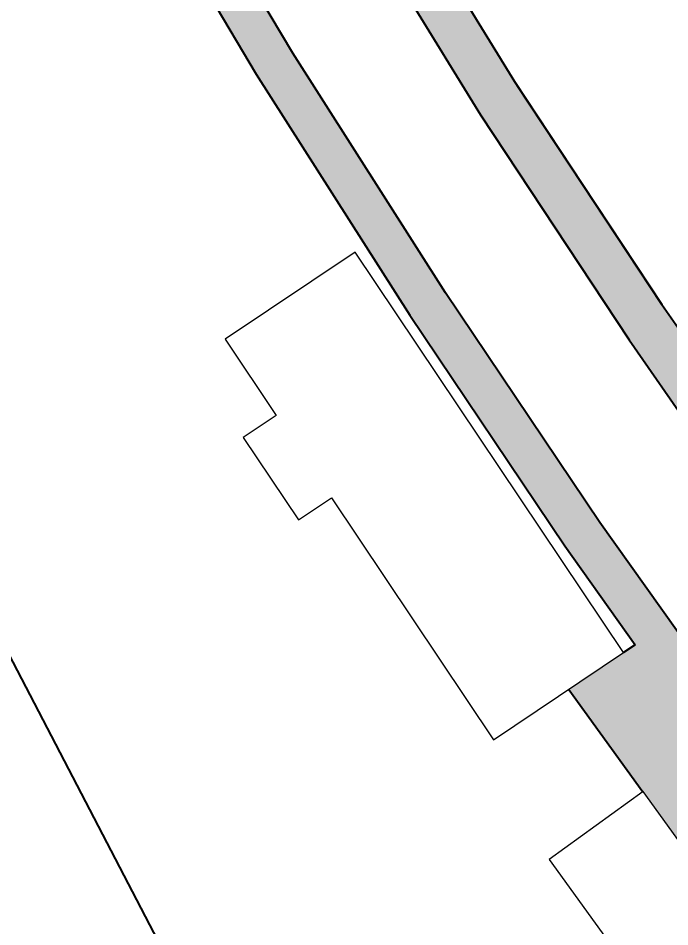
# Model space of a CAD drawing. Header units: metres. Extents: x 286532 to 329498, y 7396783 to 7466136.
# Drawn here: x 320370.2 to 320409.8, y 7410276.4 to 7410331.5 of the extents above; entities that cross this region are included whole.
import ezdxf

# ---------------------------------------------------------------- set-up
doc = ezdxf.new("R2010")
doc.units = ezdxf.units.M
doc.header["$LTSCALE"] = 10
doc.layers.get('0').update_dxf_attribs({"color": 255})
for name, color, linetype, lineweight in [('_  ARQ-AUX-001', 1, 'Continuous', 5), ('_AUX-PLATAFORMA COTAS', 1, 'Continuous', 25), ('_AUX-PLATAFORMA EXISTENTE', 252, 'Continuous', 25), ('ARQ-AUX-001', 1, 'Continuous', 5)]:
    doc.layers.add(name, color=color, linetype=linetype, lineweight=lineweight)
doc.styles.get("Standard").update_dxf_attribs({"font": 'arial.ttf'})
doc.dimstyles.new('ISO-25', dxfattribs={"dimtxt": 2.5, "dimasz": 2.5, "dimexe": 1.25, "dimexo": 0.625, "dimtad": 1, "dimtxsty": 'Standard', "dimcen": 2.5, "dimadec": 0, "dimazin": 0, "dimtfac": 1, "dimtmove": 0, "dimatfit": 3, "dimfxl": 1, "dimarcsym": 0})

# ---------------------------------------------------------------- blocks, each defined once
blk = doc.blocks.new('estação_perus')
at = {"layer": '_AUX-PLATAFORMA EXISTENTE', "true_color": 0xa1a1a1}
for points in [[(-50.602, 166.706), (-53.344, 166.154), (-47.854, 148.223), (-42.138, 131.958), (-36.161, 115.924), (-30.418, 101.505), (-24.058, 87.36), (-16.81, 71.822), (-9.221, 56.574), (-1.548, 42.377), (6.943, 27.569), (15.514, 13.611), (24.533, -0.032), (33.802, -13.424), (42.93, -25.948), (57.454, -44.507), (59.527, -42.885), (47.32, -27.286), (51.392, -24.345), (49.87, -22.237), (45.717, -25.237), (44.935, -24.229), (39.871, -17.049), (41.949, -15.548), (46.379, -21.674), (48.406, -20.21), (41.666, -10.879), (37.554, -13.842), (26.22, 2.555), (17.578, 15.629), (9.115, 29.411), (0.705, 44.077), (-6.991, 58.319), (-14.525, 73.472), (-21.804, 89.108), (-27.885, 102.634), (-33.555, 116.872), (-39.49, 132.793), (-45.147, 148.89), (-50.591, 166.67)], [(-60.092, 161.681), (-61.418, 161.319), (-56.7, 143.868), (-51.182, 126.969), (-45.219, 110.936), (-38.29, 94.067), (-30.653, 77.112), (-23.269, 61.646), (-15.004, 45.463), (-6.444, 30.138), (2.036, 15.864), (11.308, 1.305), (20.674, -12.611), (24.888, -18.547), (20.854, -21.252), (25.346, -27.471), (25.38, -27.446), (29.84, -33.621), (31.829, -32.184), (27.523, -26.223), (29.584, -24.735), (35.353, -32.722), (31.304, -35.647), (33.753, -39.039), (37.803, -36.114), (39.026, -37.798), (48.985, -50.83), (51.025, -49.295), (42.675, -38.369), (32.163, -24.381), (22.689, -11.035), (13.375, 2.809), (3.961, 17.618), (-4.535, 31.954), (-12.811, 46.788), (-20.912, 62.67), (-28.534, 78.643), (-35.865, 94.944), (-42.774, 111.769), (-48.917, 128.315), (-54.569, 144.227), (-60.015, 161.436)]]:
    blk.add_hatch(color=253, dxfattribs=at).paths.add_polyline_path(points, flags=0)
at = {"layer": '_  ARQ-AUX-001'}
for points in [[(7.891, 5.29), (0, 0), (3.1, -4.623), (1.106, -5.96), (4.461, -10.963), (6.454, -9.627), (16.297, -24.307), (24.188, -19.017)], [(25.38, -27.446), (19.663, -31.576), (28.036, -43.168), (33.753, -39.039)]]:
    blk.add_lwpolyline(points, close=True, dxfattribs=at)
at = {"layer": '_AUX-PLATAFORMA EXISTENTE', "color": 1}
for p, q in [((4.112, 17.364), (-4.361, 31.643)), ((-6.625, 30.444), (1.894, 16.088)), ((17.578, 15.629), (9.115, 29.411)), ((6.943, 27.569), (15.504, 13.626)), ((13.375, 2.809), (4.112, 17.364)), ((1.894, 16.088), (11.205, 1.459)), ((26.517, 2.105), (17.578, 15.629)), ((17.711, 15.427), (26.517, 2.105)), ((15.504, 13.626), (24.533, -0.032)), ((22.744, -11.116), (13.375, 2.809)), ((26.517, 2.105), (37.558, -13.846)), ((11.205, 1.459), (20.617, -12.532)), ((24.533, -0.032), (33.802, -13.424)), ((32.163, -24.381), (22.744, -11.116)), ((20.617, -12.532), (24.888, -18.547)), ((24.888, -18.547), (24.188, -19.017)), ((20.854, -21.252), (25.346, -27.471))]:
    blk.add_line(p, q, dxfattribs=at)
at = {"layer": 'ARQ-AUX-001'}
blk.add_line((37.558, -13.846), (26.517, 2.105), dxfattribs=at)
blk = doc.blocks.new('_ArchTick')
at = {"color": 0, "linetype": 'ByBlock', "const_width": 0.15}
blk.add_lwpolyline([(-0.5, -0.5), (0.5, 0.5)], dxfattribs=at)
blk = doc.blocks.new('*D133')
at = {"layer": '_AUX-PLATAFORMA COTAS', "color": 0, "lineweight": -2, "ltscale": 0.05, "transparency": 16777216}
for p, q in [((320315.752, 7410469.742), (320284.598, 7410453.51)), ((320395.678, 7410243.017), (320285.706, 7410454.087)), ((320425.724, 7410258.671), (320394.569, 7410242.439))]:
    blk.add_line(p, q, dxfattribs=at)
at = {"layer": 'Defpoints', "color": 0, "ltscale": 0.05, "transparency": 16777216}
for p in [(320320.187, 7410472.052), (320285.706, 7410454.087), (320430.158, 7410260.982)]:
    blk.add_point(p, dxfattribs=at)
at = {"layer": '_AUX-PLATAFORMA COTAS', "color": 0, "lineweight": -2, "ltscale": 0.05, "transparency": 16777216, "xscale": 2.5, "yscale": 2.5, "zscale": 2.5}
for p, rotation in [((320285.706, 7410454.087), 117.5203257607613), ((320395.678, 7410243.017), 297.5203257607613)]:
    blk.add_blockref('_ArchTick', p, dxfattribs=dict(at, rotation=rotation))
at = {"layer": '_AUX-PLATAFORMA COTAS', "color": 0, "ltscale": 0.05, "transparency": 16777216, "insert": (320337.549, 7410346.915), "char_height": 4, "attachment_point": 5, "rotation": 117.5203}
blk.add_mtext('238', dxfattribs=at)

msp = doc.modelspace()

# ---------------------------------------------------------------- block references
msp.add_blockref('estação_perus', (320382.803, 7410312.039))

# ---------------------------------------------------------------- dimensions: what is measured, and where the dimension line sits
at = {"layer": '_AUX-PLATAFORMA COTAS', "ltscale": 0.05}
dim = msp.add_aligned_dim(p1=(320430.158, 7410260.982), p2=(320320.187, 7410472.052), distance=38.88, dimstyle='ISO-25', override={"dimtxt": 4, "dimexo": 5, "dimgap": 1.5, "dimtad": 2, "dimblk1": 'ArchTick', "dimblk2": 'ArchTick', "dimsah": 1}, dxfattribs=at)
dim.commit()
dim.dimension.update_dxf_attribs({"geometry": '*D133', "text_midpoint": (320337.549, 7410346.915)})

doc.saveas('drawing.dxf')
